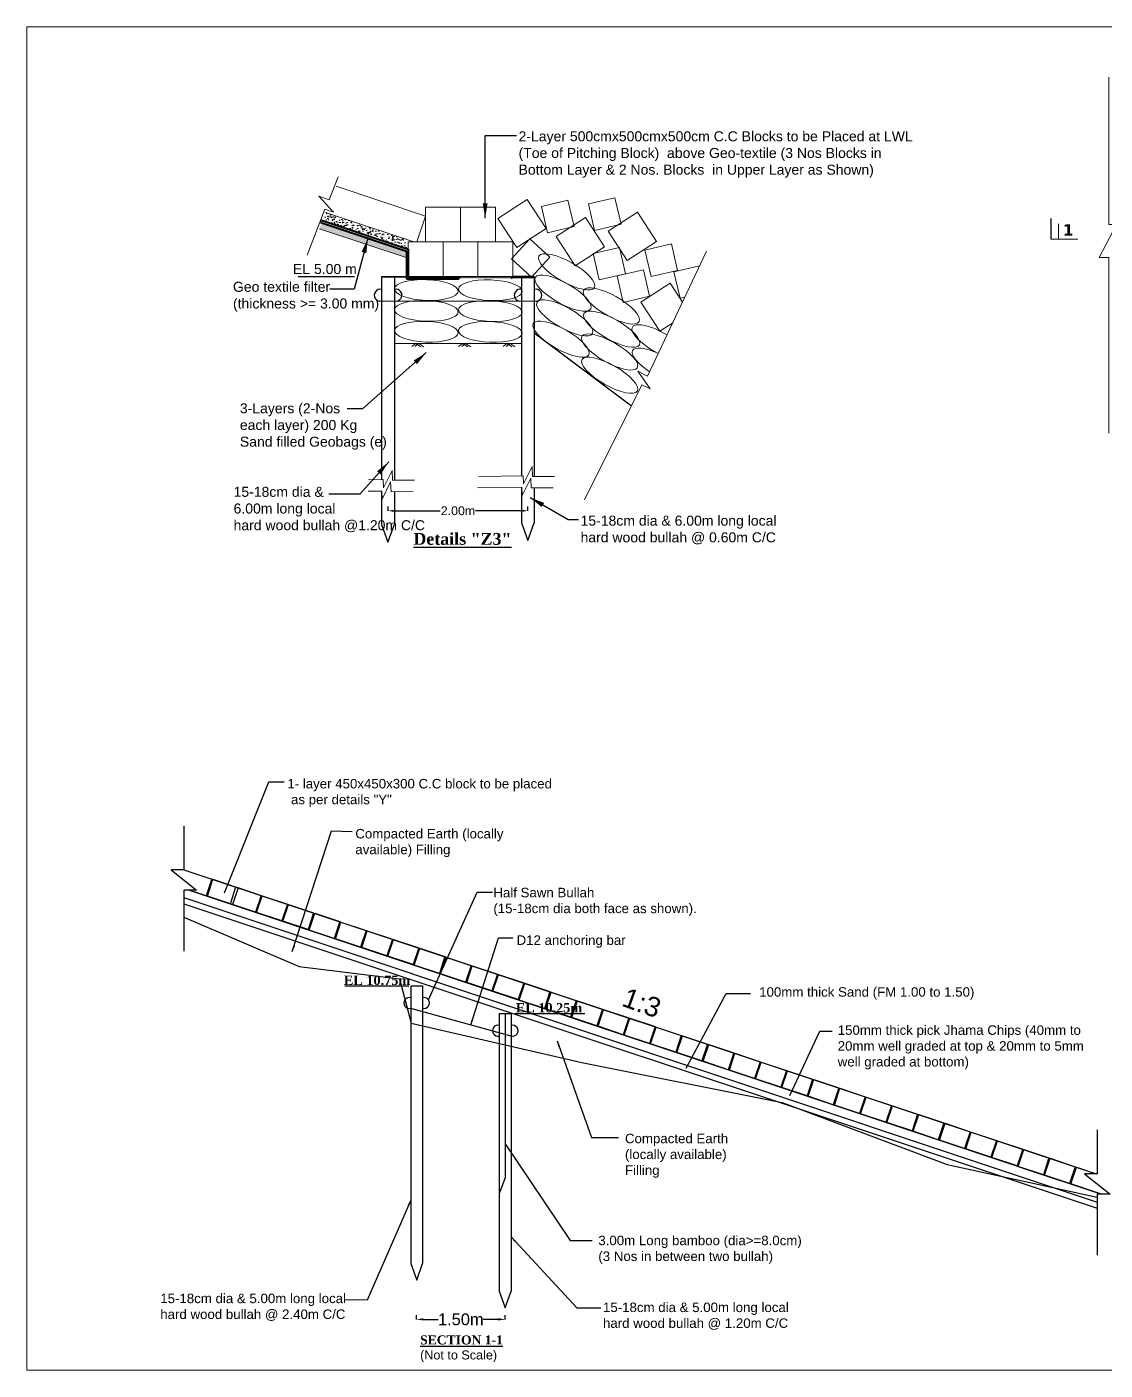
# Model space of a CAD drawing. Header units: inches. Extents: x -885 to 26362, y -28010 to 990.
# Drawn here: x 4402 to 4493.5, y -15670.3 to -15556.3 of the extents above; entities that cross this region are included whole.
import ezdxf

# ---------------------------------------------------------------- set-up
doc = ezdxf.new("R2010")
doc.units = ezdxf.units.IN
doc.header["$MEASUREMENT"] = 0
doc.header["$PDMODE"] = 3
doc.linetypes.add('HIDDEN', pattern=[9.525, 6.35, -3.175])
doc.layers.add('GL', color=3, linetype='HIDDEN')
doc.layers.add('LINE', color=7, linetype='Continuous')
doc.layers.add('Long Section Labels', color=7, linetype='Continuous', lineweight=9)
doc.styles.add('Arial-200', font='arial.ttf')
doc.styles.add('dim', font='isocp.shx')
doc.styles.get("Standard").update_dxf_attribs({"font": 'arial.ttf'})
doc.styles.add('TIMES', font='ARIALN.TTF')
doc.dimstyles.new('Arial-200', dxfattribs={"dimscale": 4, "dimtxt": 4, "dimasz": 0.125, "dimexe": 0.07, "dimexo": 0, "dimgap": 0.05, "dimtad": 1, "dimzin": 0, "dimdsep": 46, "dimtxsty": 'Arial-200', "dimcen": 0.09, "dimclrt": 256, "dimadec": 0, "dimazin": 0, "dimtfac": 1, "dimtofl": 0, "dimtmove": 1, "dimatfit": 3, "dimfxl": 0.15, "dimtolj": 1, "dimtzin": 0, "dimarcsym": 0})
doc.dimstyles.new("Arshi's Style", dxfattribs={"dimtxt": 1.25, "dimasz": 1.25, "dimexe": 0.18, "dimexo": 2, "dimgap": 0.09, "dimtad": 0, "dimzin": 0, "dimdsep": 46, "dimtxsty": 'TIMES', "dimcen": 0.09, "dimadec": 4, "dimazin": 0, "dimtfac": 1, "dimtofl": 0, "dimtmove": 0, "dimatfit": 3, "dimfxl": 1, "dimtolj": 1, "dimtzin": 0, "dimarcsym": 0})
doc.dimstyles.get("Standard").update_dxf_attribs({"dimtxt": 0.18, "dimasz": 0.18, "dimexe": 0.18, "dimexo": 0.0625, "dimgap": 0.09, "dimtad": 0, "dimtih": 1, "dimtoh": 1, "dimdec": 4, "dimzin": 0, "dimdsep": 46, "dimtxsty": 'Standard', "dimcen": 0.09, "dimadec": 0, "dimazin": 0, "dimtfac": 1, "dimtdec": 4, "dimtofl": 0, "dimtmove": 0, "dimatfit": 3, "dimfxl": 1, "dimtolj": 1, "dimtzin": 0, "dimarcsym": 0})
doc.dimstyles.new('STANDARD$0', dxfattribs={"dimscale": 0, "dimtxt": 8, "dimasz": 8, "dimexe": 4, "dimexo": 0, "dimgap": 2, "dimtad": 1, "dimdec": 0, "dimzin": 0, "dimdsep": 46, "dimtxsty": 'dim', "dimblk": 'DOTSMALL', "dimcen": 1, "dimclrd": 6, "dimclre": 6, "dimclrt": 256, "dimadec": 0, "dimazin": 0, "dimtfac": 1, "dimtdec": 0, "dimtix": 1, "dimtofl": 0, "dimtmove": 1, "dimatfit": 3, "dimldrblk": 'DOTSMALL', "dimfxl": 6, "dimtolj": 1, "dimtzin": 0, "dimarcsym": 0})

# ---------------------------------------------------------------- blocks, each defined once
blk = doc.blocks.new('*D28')
at = {"color": 0, "lineweight": -2, "ltscale": 0.5, "transparency": 16777216}
for p, q in [((4432.61, -15597.37), (4432.61, -15597)), ((4444.49, -15597.37), (4444.49, -15597)), ((4433.02, -15597.37), (4437.05, -15597.37)), ((4444.08, -15597.37), (4440.05, -15597.37))]:
    blk.add_line(p, q, dxfattribs=at)
at = {"color": 0, "linetype": 'Continuous', "ltscale": 0.5, "transparency": 16777216}
for points in [[(4433.02, -15597.3), (4433.02, -15597.44), (4432.61, -15597.37)], [(4444.08, -15597.3), (4444.08, -15597.44), (4444.49, -15597.37)]]:
    blk.add_solid(points, dxfattribs=at)
at = {"layer": 'Defpoints', "color": 0, "linetype": 'Continuous', "ltscale": 0.5, "transparency": 16777216}
for p in [(4432.61, -15597.37), (4432.61, -15597.37), (4444.49, -15597.37)]:
    blk.add_point(p, dxfattribs=at)
at = {"color": 0, "linetype": 'Continuous', "lineweight": -3, "ltscale": 0.5, "transparency": 16777216, "insert": (4438.55, -15597.37), "char_height": 0.75, "attachment_point": 5}
blk.add_mtext('\\A1;2.00m', dxfattribs=at)
blk = doc.blocks.new('*D26')
at = {"color": 0, "lineweight": -2, "ltscale": 0.5, "transparency": 16777216}
for p, q in [((4435.02, -15666.02), (4435.02, -15665.66)), ((4442.55, -15666.02), (4442.55, -15665.66)), ((4435.62, -15666.02), (4436.88, -15666.02)), ((4441.95, -15666.02), (4440.7, -15666.02))]:
    blk.add_line(p, q, dxfattribs=at)
at = {"color": 0, "linetype": 'Continuous', "ltscale": 0.5, "transparency": 16777216}
for points in [[(4435.62, -15665.92), (4435.62, -15666.12), (4435.02, -15666.02)], [(4441.95, -15665.92), (4441.95, -15666.12), (4442.55, -15666.02)]]:
    blk.add_solid(points, dxfattribs=at)
at = {"layer": 'Defpoints', "color": 0, "linetype": 'Continuous', "ltscale": 0.5, "transparency": 16777216}
for p in [(4435.02, -15666.02), (4435.02, -15666.02), (4442.55, -15666.02)]:
    blk.add_point(p, dxfattribs=at)
at = {"color": 0, "linetype": 'Continuous', "lineweight": -3, "ltscale": 0.5, "transparency": 16777216, "insert": (4438.79, -15666.02), "char_height": 0.75, "attachment_point": 5}
blk.add_mtext('\\A1;{\\H1.333x;1.50m}', dxfattribs=at)

msp = doc.modelspace()

# ---------------------------------------------------------------- hatches: boundary and pattern name
at = {"linetype": 'Continuous', "lineweight": 20, "ltscale": 0.5}
h = msp.add_hatch(dxfattribs=at)
h.set_pattern_fill('AR-CONC', scale=0.099, angle=143.13003592, style=0)
h.set_pattern_definition([(193.130036, (23313.2401, -14828.72474), (-0.530794745, 0.475752855), [0.07425, -0.81675]), (138.130036, (23313.2401, -14828.72474), (-0.336911858, -0.67815407), [0.0594, -0.6534]), (243.5814804, (23313.1959, -14828.6851), (-0.867706596, -0.202401212), [0.06310279, -0.69413069]), (189.314236, (23313.1213, -14828.8831), (-0.746935794, 0.765033487), [0.111375, -1.225125]), (239.7656714, (23313.0591, -14828.8194), (-1.31887896, -0.216311207), [0.09465424, -1.04119662]), (134.3142, (23313.1213, -14828.8831), (-1.31887896, -0.216311207), [0.0891, -0.9801]), (164.130036, (23313.0718, -14828.78414), (-0.233593983, 0.673437221), [0.07425, -0.81675]), (109.130036, (23313.0718, -14828.78414), (-0.623445368, -0.429788806), [0.0594, -0.6534]), (214.5814807, (23313.05236, -14828.728), (-0.857039345, 0.243648413), [0.063102788, -0.69413069]), (180.6300359, (23313.24012, -14828.72474), (-0.207369852, -0.2564287377), [0, -0.64548, 0, -0.6633, 0, -0.655875]), (150.630036, (23313.24012, -14828.72474), (-0.4426318115, -0.156110257), [0, -0.37818, 0, -0.63063, 0, -0.249975]), (110.6300359, (23313.41674, -14828.8572), (-0.4093893873, 0.3349544602), [0, -0.2475, 0, -0.7722, 0, -1.02465]), (100.630036, (23313.49594, -14828.9166), (-0.521345496, 0.267130043), [0, -0.32175, 0, -0.51282, 0, -0.72765])])
h.paths.add_polyline_path([(4427.279536, -15572.070562), (4427.06, -15572.695084), (4434.258441, -15575.094574), (4434.222831, -15574.845302), (4434.169016, -15574.468596), (4434.38206, -15574.438162)])
at = {"linetype": 'Continuous', "lineweight": 9, "ltscale": 0.5}
h = msp.add_hatch(dxfattribs=at)
h.set_pattern_fill('AR-SAND', scale=0.003677, angle=143.13003592, style=0)
h.set_pattern_definition([(180.63004, (4395.37443, -15541.73498), (-0.1032614, -0.14748646), [0, -0.14195275, 0, -0.15876294, 0, -0.1517587]), (150.63004, (4395.37443, -15541.73498), (-0.2903597, -0.1116801), [0, -0.07657977, 0, -0.12794425, 0, -0.04902973]), (110.63004, (4395.46632, -15541.8039), (-0.23298063, 0.17407537), [0, -0.046695, 0, -0.16810194, 0, -0.21946642]), (100.63004, (4395.46632, -15541.8039), (-0.2737732, 0.1028728), [0, -0.0233475, 0, -0.11020016, 0, -0.12607646])])
h.paths.add_polyline_path([(4427.023871, -15572.79321), (4426.80436, -15573.417658), (4434.321369, -15575.923337), (4434.216727, -15575.190838)])
h = msp.add_hatch(color=256)
h.dxf.hatch_style = 1
h.paths.add_polyline_path([(4427.048275, -15572.723786), (4426.921375, -15572.679177), (4426.902104, -15572.896423), (4434.17252, -15575.319895), (4434.171945, -15575.873529), (4434.317886, -15575.922176), (4434.318691, -15575.147258)])
edge = h.paths.add_edge_path()
edge.add_ellipse((4436.922702, -15578.28201), major_axis=(-2.386221, 0.090798), ratio=0.3250536672, start_angle=238.57783583, end_angle=314.77557449, ccw=False)
edge.add_line((4438.19192, -15577.667446), (4443.140191, -15577.681927))
edge.add_line((4443.140191, -15577.681927), (4443.198629, -15577.482267))
edge.add_line((4443.198629, -15577.482267), (4434.31625, -15577.494809))
edge.add_line((4434.31625, -15577.494809), (4434.317885, -15575.922559))
edge.add_line((4434.317885, -15575.922559), (4434.171945, -15575.873912))
edge.add_line((4434.171945, -15575.873912), (4434.170081, -15577.667446))
edge.add_line((4434.170081, -15577.667446), (4435.262962, -15577.667446))
edge = h.paths.add_edge_path(flags=17)
edge.add_ellipse((4436.922702, -15578.28201), major_axis=(-2.386221, 0.090798), ratio=0.3250536672, start_angle=238.57783583, end_angle=314.77557449)
edge.add_line((4435.262962, -15577.667446), (4438.19192, -15577.667446))

# ---------------------------------------------------------------- linework, layer by layer
at = {"color": 0, "linetype": 'Continuous', "lineweight": 20, "ltscale": 0.5}
for p, q in [((4435.799205, -15572.343013), (4428.2118, -15569.813878)), ((4434.800092, -15574.532155), (4427.292314, -15572.029562)), ((4434.318691, -15575.147258), (4427.048275, -15572.723786)), ((4435.069491, -15574.532155), (4435.799205, -15572.343013)), ((4434.318691, -15575.922828), (4426.804236, -15573.41801)), ((4434.318691, -15575.147258), (4434.316252, -15577.493182))]:
    msp.add_line(p, q, dxfattribs=at)
at = {"color": 0, "linetype": 'Continuous', "lineweight": 40, "ltscale": 0.5}
for p, q in [((4426.902104, -15572.896423), (4434.17252, -15575.319895)), ((4427.048275, -15572.723786), (4434.318691, -15575.147258)), ((4434.17252, -15575.319895), (4434.170081, -15577.667446)), ((4434.318691, -15575.147258), (4434.316252, -15577.494809)), ((4434.170081, -15577.667446), (4438.613029, -15577.667446)), ((4434.316252, -15577.494809), (4438.7592, -15577.494809))]:
    msp.add_line(p, q, dxfattribs=at)
at = {"color": 0, "linetype": 'Continuous', "lineweight": -3, "ltscale": 0.5}
for p, q in [((4488.908595, -15574.320588), (4488.908595, -15572.53881)), ((4429.756376, -15577.498961), (4424.983685, -15577.498961)), ((4432.068185, -15577.498961), (4433.148185, -15577.498961)), ((4432.068185, -15577.498961), (4432.068185, -15594.719575)), ((4443.211552, -15577.498961), (4432.068185, -15577.498961)), ((4432.068185, -15577.498961), (4445.028185, -15577.498961)), ((4433.148185, -15577.498961), (4433.148185, -15594.771669)), ((4443.948185, -15577.498961), (4445.028185, -15577.498961)), ((4443.948185, -15577.498961), (4443.948185, -15594.401721)), ((4445.028185, -15577.498961), (4445.028185, -15594.453763)), ((4431.949475, -15579.565218), (4445.028185, -15579.544814)), ((4445.028185, -15582.263527), (4453.280757, -15588.448178)), ((4432.068185, -15595.694791), (4432.068185, -15598.574389)), ((4433.148185, -15595.747946), (4433.148185, -15598.574389)), ((4443.948185, -15595.376937), (4443.948185, -15598.430892)), ((4445.028185, -15595.43004), (4445.028185, -15598.430892)), ((4443.948185, -15598.384013), (4444.488185, -15599.903083)), ((4444.488185, -15599.903083), (4445.028185, -15598.384013)), ((4432.068185, -15598.52751), (4432.608185, -15600.04658)), ((4432.608185, -15600.04658), (4433.148185, -15598.52751)), ((4428.957221, -15637.708343), (4434.367591, -15637.708343)), ((4429.463553, -15637.708003), (4434.0439, -15637.708343)), ((4434.544027, -15637.708343), (4435.544027, -15637.708343)), ((4434.544027, -15637.708343), (4435.544027, -15637.708343)), ((4434.544027, -15637.708343), (4434.544027, -15661.28581)), ((4435.544027, -15637.708343), (4435.544027, -15661.28581)), ((4434.520785, -15639.605143), (4443.041961, -15641.952094)), ((4442.053582, -15640.060986), (4443.053582, -15640.060986)), ((4442.053582, -15640.060986), (4442.053582, -15663.638452)), ((4442.55836, -15640.060986), (4442.55836, -15654.005593)), ((4443.053582, -15640.060986), (4443.053582, -15663.638452)), ((4443.383783, -15640.060986), (4449.322699, -15640.060986)), ((4443.525263, -15640.060645), (4448.105611, -15640.060986)), ((4442.55836, -15654.005593), (4442.053582, -15655.326486)), ((4434.544027, -15661.28581), (4435.044027, -15662.692356)), ((4435.044027, -15662.692356), (4435.544027, -15661.28581)), ((4442.053582, -15663.638452), (4442.553582, -15665.044999)), ((4442.553582, -15665.044999), (4443.053582, -15663.638452))]:
    msp.add_line(p, q, dxfattribs=at)
at = {"color": 0, "lineweight": 18, "ltscale": 0.18}
for p, q in [((4489.521355, -15574.320588), (4489.521355, -15573.011735)), ((4491.171075, -15574.320588), (4488.908595, -15574.320588))]:
    msp.add_line(p, q, dxfattribs=at)
for p, q in [((4434.318691, -15577.493178), (4443.178875, -15577.478536)), ((4438.613029, -15577.667446), (4438.760765, -15577.493182)), ((4443.082706, -15577.677826), (4443.211552, -15577.498961)), ((4415.276274, -15627.845635), (4492.718027, -15653.659553)), ((4415.276274, -15630.206305), (4492.823938, -15656.055526)), ((4415.739674, -15629.570202), (4493.181426, -15655.38412)), ((4415.276274, -15630.733352), (4492.823938, -15656.582573)), ((4486.109735, -15653.02689), (4493.181426, -15655.38412))]:
    msp.add_line(p, q)
at = {"color": 0, "linetype": 'Continuous', "lineweight": 60, "ltscale": 0.5}
msp.add_line((4443.211552, -15577.498961), (4445.028185, -15577.498961), dxfattribs=at)
at = {"linetype": 'ByBlock', "lineweight": 20, "ltscale": 0.5}
msp.add_line((4433.148185, -15583.164004), (4443.948185, -15583.164004), dxfattribs=at)
at = {"color": 0, "linetype": 'Continuous', "lineweight": 20, "ltscale": 0.5}
msp.add_lwpolyline([(4493.790568, -15560.54978), (4493.790568, -15573.056596), (4494.448768, -15573.056596), (4492.977747, -15575.859573), (4493.790568, -15575.859573), (4493.790568, -15590.764598)], dxfattribs=at)
msp.add_lwpolyline([(4427.048275, -15572.723786), (4426.921375, -15572.679177), (4426.902104, -15572.896423), (4434.17252, -15575.319895), (4434.171945, -15575.873529), (4434.317886, -15575.922176), (4434.318691, -15575.147258)], close=True)
at = {"linetype": 'ByBlock', "lineweight": 20, "ltscale": 0.5}
for points in [[(4434.630549, -15583.407618), (4434.963852, -15583.164004), (4435.395917, -15583.456967)], [(4434.88712, -15583.407618), (4435.220423, -15583.164004), (4435.652488, -15583.456967)], [(4438.60729, -15583.407618), (4438.940593, -15583.164004), (4439.372658, -15583.456967)], [(4438.863862, -15583.407618), (4439.197165, -15583.164004), (4439.62923, -15583.456967)], [(4442.377145, -15583.407618), (4442.710448, -15583.164004), (4443.142513, -15583.456967)], [(4442.633717, -15583.407618), (4442.96702, -15583.164004), (4443.399085, -15583.456967)]]:
    msp.add_lwpolyline(points, dxfattribs=at)
at = {"color": 7, "linetype": 'Continuous', "lineweight": -3, "ltscale": 0.5}
for points in [[(4415.276274, -15624.115716), (4415.276274, -15627.845635), (4414.190705, -15627.845635), (4416.361843, -15629.570202), (4415.276274, -15629.570202), (4415.276274, -15634.754627)], [(4492.823938, -15649.929633), (4492.823938, -15653.659553), (4491.738369, -15653.659553), (4493.909506, -15655.38412), (4492.823938, -15655.38412), (4492.823938, -15660.568545)]]:
    msp.add_lwpolyline(points, dxfattribs=at)
for points in [[(4417.65563, -15628.627716), (4417.181289, -15630.050741), (4415.739674, -15629.570202)], [(4419.885036, -15629.370851), (4419.410694, -15630.793876), (4417.276157, -15630.082364), (4417.750499, -15628.659339), (4419.885036, -15629.370851)], [(4421.836442, -15630.02132), (4421.3621, -15631.444345), (4419.227563, -15630.732832), (4419.701904, -15629.309807), (4421.836442, -15630.02132)], [(4424.065847, -15630.764455), (4423.591506, -15632.18748), (4421.456968, -15631.475967), (4421.93131, -15630.052942), (4424.065847, -15630.764455)], [(4426.295253, -15631.50759), (4425.820912, -15632.930615), (4423.686374, -15632.219103), (4424.160716, -15630.796078), (4426.295253, -15631.50759)], [(4428.524659, -15632.250725), (4428.050317, -15633.67375), (4425.91578, -15632.962238), (4426.390122, -15631.539213), (4428.524659, -15632.250725)], [(4430.754065, -15632.993861), (4430.279723, -15634.416886), (4428.145186, -15633.705373), (4428.619527, -15632.282348), (4430.754065, -15632.993861)], [(4432.98347, -15633.736996), (4432.509129, -15635.160021), (4430.374591, -15634.448508), (4430.848933, -15633.025483), (4432.98347, -15633.736996)], [(4435.212876, -15634.480131), (4434.738535, -15635.903156), (4432.603997, -15635.191644), (4433.078339, -15633.768619), (4435.212876, -15634.480131)], [(4437.442282, -15635.223266), (4436.96794, -15636.646291), (4434.833403, -15635.934779), (4435.307745, -15634.511754), (4437.442282, -15635.223266)], [(4439.671688, -15635.966402), (4439.197346, -15637.389427), (4437.062809, -15636.677914), (4437.53715, -15635.254889), (4439.671688, -15635.966402)], [(4441.901093, -15636.709537), (4441.426752, -15638.132562), (4439.292214, -15637.421049), (4439.766556, -15635.998024), (4441.901093, -15636.709537)], [(4444.130499, -15637.452672), (4443.656158, -15638.875697), (4441.52162, -15638.164185), (4441.995962, -15636.74116), (4444.130499, -15637.452672)], [(4446.359905, -15638.195807), (4445.885563, -15639.618832), (4443.751026, -15638.90732), (4444.225368, -15637.484295), (4446.359905, -15638.195807)], [(4448.589311, -15638.938943), (4448.114969, -15640.361968), (4445.980432, -15639.650455), (4446.454773, -15638.22743), (4448.589311, -15638.938943)], [(4450.818716, -15639.682078), (4450.344375, -15641.105103), (4448.209837, -15640.39359), (4448.684179, -15638.970565), (4450.818716, -15639.682078)], [(4453.048122, -15640.425213), (4452.573781, -15641.848238), (4450.439243, -15641.136726), (4450.913585, -15639.713701), (4453.048122, -15640.425213)], [(4455.277528, -15641.168348), (4454.803186, -15642.591373), (4452.668649, -15641.879861), (4453.142991, -15640.456836), (4455.277528, -15641.168348)], [(4457.506934, -15641.911484), (4457.032592, -15643.334509), (4454.898055, -15642.622996), (4455.372396, -15641.199971), (4457.506934, -15641.911484)], [(4459.736339, -15642.654619), (4459.261998, -15644.077644), (4457.12746, -15643.366131), (4457.601802, -15641.943106), (4459.736339, -15642.654619)], [(4461.965745, -15643.397754), (4461.491404, -15644.820779), (4459.356866, -15644.109267), (4459.831208, -15642.686242), (4461.965745, -15643.397754)], [(4464.195151, -15644.140889), (4463.720809, -15645.563914), (4461.586272, -15644.852402), (4462.060614, -15643.429377), (4464.195151, -15644.140889)], [(4466.424557, -15644.884025), (4465.950215, -15646.30705), (4463.815678, -15645.595537), (4464.290019, -15644.172512), (4466.424557, -15644.884025)], [(4468.653962, -15645.62716), (4468.179621, -15647.050185), (4466.045083, -15646.338672), (4466.519425, -15644.915647), (4468.653962, -15645.62716)], [(4470.883368, -15646.370295), (4470.409027, -15647.79332), (4468.274489, -15647.081808), (4468.748831, -15645.658783), (4470.883368, -15646.370295)], [(4473.112774, -15647.11343), (4472.638432, -15648.536455), (4470.503895, -15647.824943), (4470.978237, -15646.401918), (4473.112774, -15647.11343)], [(4475.34218, -15647.856566), (4474.867838, -15649.279591), (4472.733301, -15648.568078), (4473.207642, -15647.145053), (4475.34218, -15647.856566)], [(4477.571585, -15648.599701), (4477.097244, -15650.022726), (4474.962706, -15649.311213), (4475.437048, -15647.888188), (4477.571585, -15648.599701)], [(4479.800991, -15649.342836), (4479.32665, -15650.765861), (4477.192112, -15650.054349), (4477.666454, -15648.631324), (4479.800991, -15649.342836)], [(4482.030397, -15650.085971), (4481.556055, -15651.508996), (4479.421518, -15650.797484), (4479.89586, -15649.374459), (4482.030397, -15650.085971)], [(4484.259803, -15650.829107), (4483.785461, -15652.252132), (4481.650924, -15651.540619), (4482.125265, -15650.117594), (4484.259803, -15650.829107)], [(4486.489208, -15651.572242), (4486.014867, -15652.995267), (4483.880329, -15652.283754), (4484.354671, -15650.860729), (4486.489208, -15651.572242)], [(4488.718614, -15652.315377), (4488.244273, -15653.738402), (4486.109735, -15653.02689), (4486.584077, -15651.603865), (4488.718614, -15652.315377)], [(4490.94802, -15653.058512), (4490.473678, -15654.481537), (4488.339141, -15653.770025), (4488.813483, -15652.347), (4490.94802, -15653.058512)], [(4493.181426, -15655.38412), (4490.568547, -15654.51316), (4491.042888, -15653.090135), (4492.636668, -15653.621395)]]:
    msp.add_lwpolyline(points)
at = {"color": 0, "linetype": 'Continuous', "lineweight": -3, "ltscale": 0.5}
for centre, radius, start, end in [((4431.947158, -15579.063346), 0.501877, 74.82841692, 283.69207692), ((4433.289851, -15579.063346), 0.501877, 253.60409939, 105.17158308), ((4443.827158, -15579.063346), 0.501877, 74.82841692, 283.69207692), ((4445.169851, -15579.063346), 0.501877, 253.60409939, 105.17158308), ((4434.42241, -15639.156848), 0.464701, 74.82841692, 283.69207692), ((4435.665644, -15639.156848), 0.464701, 256.30792308, 105.17158308), ((4441.94152, -15641.50949), 0.464701, 74.82841692, 283.69207692), ((4443.184755, -15641.50949), 0.464701, 253.60409939, 105.17158308)]:
    msp.add_arc(centre, radius, start, end, dxfattribs=at)
at = {"layer": 'GL', "linetype": 'ByBlock'}
msp.add_lwpolyline([(4415.276274, -15631.872129), (4425.074003, -15636.061503), (4433.574003, -15637.111503), (4434.574003, -15640.861503), (4449.074003, -15644.211503), (4466.074003, -15647.611503), (4480.074003, -15652.861503), (4492.823938, -15655.658263)], dxfattribs=at)
at = {"layer": 'LINE', "color": 7, "lineweight": 20, "ltscale": 0.5}
for p, q in [((4434.318691, -15575.922445), (4426.80436, -15573.417658)), ((4434.318691, -15575.272093), (4434.318691, -15577.304314)), ((4434.318691, -15577.493182), (4442.289146, -15577.49314))]:
    msp.add_line(p, q, dxfattribs=at)
for points in [[(4428.385136, -15569.019776), (4427.62104, -15570.974002), (4426.747276, -15570.66344), (4427.970678, -15572.00723), (4427.244296, -15571.760555), (4425.755994, -15575.673166)], [(4459.644558, -15575.32957), (4454.651714, -15585.944666), (4453.830651, -15585.513657), (4454.851718, -15587.016955), (4454.167521, -15586.670034), (4449.293285, -15596.443879)], [(4446.754128, -15594.446213), (4444.865681, -15594.454474), (4444.835984, -15593.620419), (4444.116982, -15595.089449), (4444.082669, -15594.39989), (4440.315513, -15594.451168)], [(4434.753688, -15595.740923), (4432.865241, -15595.749183), (4432.835544, -15594.915128), (4432.116542, -15596.384158), (4432.082229, -15595.6946), (4430.923439, -15595.710373)], [(4434.868566, -15594.764143), (4432.980119, -15594.772404), (4432.950421, -15593.938349), (4432.23142, -15595.407379), (4432.197106, -15594.71782), (4430.946822, -15594.734839)], [(4446.63925, -15595.422993), (4444.750804, -15595.431253), (4444.721106, -15594.597198), (4444.002105, -15596.066228), (4443.967791, -15595.37667), (4440.200636, -15595.427948)]]:
    msp.add_lwpolyline(points, dxfattribs=at)
at = {"layer": 'LINE', "color": 0, "linetype": 'ByBlock', "lineweight": 20, "ltscale": 0.5}
for points in [[(4443.555808, -15575.025015), (4446.040593, -15573.414571), (4444.430148, -15570.929787), (4441.945364, -15572.540231), (4443.555808, -15575.025015)], [(4446.160074, -15573.764173), (4448.403608, -15573.244114), (4447.88355, -15571.00058), (4445.640015, -15571.520639), (4446.160074, -15573.764173)], [(4450.146822, -15573.557397), (4452.390357, -15573.037339), (4451.870298, -15570.793805), (4449.626764, -15571.313863), (4450.146822, -15573.557397)], [(4435.799205, -15574.537053), (4438.760232, -15574.537053), (4438.760232, -15571.576026), (4435.799205, -15571.576026), (4435.799205, -15574.537053)], [(4438.760232, -15574.537053), (4441.721259, -15574.537053), (4441.721259, -15571.576026), (4438.760232, -15571.576026), (4438.760232, -15574.537053)], [(4452.915175, -15576.109357), (4455.399959, -15574.498913), (4453.789514, -15572.014129), (4451.30473, -15573.624573), (4452.915175, -15576.109357)], [(4448.503692, -15576.57327), (4450.988476, -15574.962826), (4449.378032, -15572.478042), (4446.893248, -15574.088486), (4448.503692, -15576.57327)], [(4444.790226, -15577.53918), (4446.350519, -15575.845252), (4444.656591, -15574.284959), (4443.096298, -15575.978887), (4444.790226, -15577.53918)], [(4434.318691, -15577.493182), (4437.279719, -15577.493182), (4437.279719, -15574.532155), (4434.318691, -15574.532155), (4434.318691, -15577.493182)], [(4437.280252, -15577.493182), (4440.241279, -15577.493182), (4440.241279, -15574.532155), (4437.280252, -15574.532155), (4437.280252, -15577.493182)], [(4440.241279, -15577.493182), (4443.202306, -15577.493182), (4443.202306, -15574.532155), (4440.241279, -15574.532155), (4440.241279, -15577.493182)], [(4450.538414, -15577.769905), (4452.781948, -15577.249846), (4452.26189, -15575.006312), (4450.018355, -15575.526371), (4450.538414, -15577.769905)], [(4454.945887, -15577.473284), (4457.189421, -15576.953225), (4456.669363, -15574.709691), (4454.425828, -15575.229749), (4454.945887, -15577.473284)], [(4459.055655, -15576.581614), (4456.887502, -15577.084199), (4457.40756, -15579.327733)], [(4452.576466, -15579.671867), (4454.82, -15579.151809), (4454.299942, -15576.908274), (4452.056408, -15577.428333), (4452.576466, -15579.671867)], [(4457.610713, -15579.65365), (4456.560586, -15578.033389), (4454.075801, -15579.643833), (4455.686246, -15582.128617)], [(4457.40756, -15579.327733), (4457.807628, -15579.234996)], [(4455.686246, -15582.128617), (4456.780045, -15581.419701)]]:
    msp.add_lwpolyline(points, dxfattribs=at)
at = {"layer": 'LINE', "color": 7, "lineweight": 20, "ltscale": 0.5}
for centre, major_axis in [((4447.778104, -15577.081703), (-2.354341, 1.333061)), ((4435.862129, -15578.625035), (-2.703589, 0.102874)), ((4441.297946, -15578.642491), (-2.703589, 0.102874)), ((4447.463044, -15578.888608), (-2.354341, 1.333061)), ((4451.578503, -15579.976978), (-2.354341, 1.333061)), ((4435.862129, -15580.395229), (-2.703589, 0.102874)), ((4441.297946, -15580.412686), (-2.703589, 0.102874)), ((4447.615913, -15580.992234), (-2.354341, 1.333061)), ((4435.862129, -15582.165424), (-2.703589, 0.102874)), ((4441.297946, -15582.182881), (-2.703589, 0.102874)), ((4447.300853, -15582.799139), (-2.354341, 1.333061)), ((4451.596473, -15581.952286), (-2.354341, 1.333061)), ((4451.416312, -15583.88751), (-2.354341, 1.333061)), ((4451.434282, -15585.862818), (-2.354341, 1.333061))]:
    msp.add_ellipse(centre, major_axis=major_axis, ratio=0.3250536672, dxfattribs=at)
for centre, start_param, end_param in [((4455.715151, -15583.108303), 4.646110536, 7.9694635384), ((4455.733122, -15585.083611), 4.9657928843, 7.6497811901)]:
    msp.add_ellipse(centre, major_axis=(-2.354341, 1.333061), ratio=0.3250536672, start_param=start_param, end_param=end_param, dxfattribs=at)
at = {"layer": 'Long Section Labels'}
msp.add_lwpolyline([(4401.953663, -15556.28182), (4563.243985, -15556.28182), (4563.243985, -15670.330207), (4401.953663, -15670.330207)], close=True, dxfattribs=at)

# ---------------------------------------------------------------- texts
at = {"color": 7, "linetype": 'Continuous', "lineweight": -3, "ltscale": 0.5}
msp.add_text('1:3', height=1.6615317, rotation=340.21055439, dxfattribs=at).set_placement((4452.364176, -15639.371911))
at = {"color": 0, "linetype": 'Continuous', "lineweight": -3, "ltscale": 0.5, "attachment_point": 1}
for s, insert, char_height, width in [('2-Layer 500cmx500cmx500cm C.C Blocks to be Placed at LWL (Toe of Pitching Block)  above Geo-textile (3 Nos Blocks in Bottom Layer & 2 Nos. Blocks  in Upper Layer as Shown)', (4443.694107, -15565.147288), 0.85, 34.33077584), ('EL 5.00 m ', (4424.544242, -15576.414892), 0.85, 26.32773935), ('Geo textile filter \\P(thickness >= 3.00 mm) ', (4419.450276, -15577.926096), 0.85, 26.32773935), ('3-Layers (2-Nos\\Peach layer) 200 Kg \\PSand filled Geobags (e) ', (4420.036304, -15588.242618), 0.85, 26.32773935), ('15-18cm dia & \\P6.00m long local\\Phard wood bullah @1.20m C/C', (4419.501223, -15595.333285), 0.85, 26.32773935), ('15-18cm dia & 6.00m long local\\Phard wood bullah @ 0.60m C/C ', (4448.955634, -15597.780577), 0.85, 26.32773935), ('1- layer 450x450x300 C.C block to be placed\\P as per details "Y"', (4424.063773, -15620.135494), 0.80583202, 35.24865895), ('Half Sawn Bullah \\P(15-18cm dia both face as shown).', (4441.55267, -15629.380513), 0.80583202, 35.24865895), ('100mm thick Sand (FM 1.00 to 1.50)', (4464.119423, -15637.818996), 0.80583202, 35.24865895), ('150mm thick pick Jhama Chips (40mm to \\P20mm well graded at top & 20mm to 5mm \\Pwell graded at bottom)', (4470.785509, -15641.057211), 0.80583202, 35.24865895), ('{\\fTimes New Roman|b1|i0|c0|p18;\\LSECTION 1-1\\fTimes New Roman|b0|i0|c0|p18;\\P}(Not to Scale)', (4435.33537, -15667.382793), 0.76511835, 40.90634281)]:
    msp.add_mtext(s, dxfattribs=dict(at, insert=insert, char_height=char_height, width=width))
at = {"color": 7, "lineweight": 30, "ltscale": 0.18, "char_height": 0.80583202, "attachment_point": 1}
for s, insert, width in [('Compacted Earth (locally \\Pavailable) Filling', (4429.837748, -15624.38079), 35.24865895), ('D12 anchoring bar', (4443.524279, -15633.418174), 35.24865895), ('Compacted Earth \\P(locally available) \\PFilling', (4452.725075, -15650.259748), 35.24865895), ('3.00m Long bamboo (dia>=8.0cm) \\P(3 Nos in between two bullah)', (4450.46375, -15658.915097), 2.131628207280301e-14), ('15-18cm dia & 5.00m long local \\Phard wood bullah @ 2.40m C/C ', (4413.277732, -15663.838041), 35.24865895), ('15-18cm dia & 5.00m long local \\Phard wood bullah @ 1.20m C/C ', (4450.860132, -15664.594087), 35.24865895)]:
    msp.add_mtext(s, dxfattribs=dict(at, insert=insert, width=width))
at = {"layer": 'LINE', "color": 0, "linetype": 'ByBlock', "lineweight": -3, "ltscale": 0.5, "insert": (4489.896191, -15573.049657), "char_height": 0.94793506, "width": 29.1361184, "attachment_point": 1}
msp.add_mtext('{\\fVerdana|b1|i0|c0|p34;\\C7;1}', dxfattribs=at)
at = {"layer": 'LINE', "color": 7, "insert": (4438.926477, -15599.248372), "char_height": 1.00718607, "width": 80.3798772, "attachment_point": 2, "style": 'TIMES'}
msp.add_mtext('{\\fTimes New Roman|b1|i0|c0|p18;\\LDetails "Z3"}', dxfattribs=at)
at = {"layer": 'LINE', "color": 0, "linetype": 'ByBlock', "lineweight": 30, "ltscale": 0.5, "char_height": 0.8, "attachment_point": 1}
for s, insert in [('{\\fTimes New Roman|b1|i0|c0|p18;EL 10.75m}', (4428.860901, -15636.826821)), ('{\\fTimes New Roman|b1|i0|c0|p18;EL 10.25m}', (4443.45299, -15639.164698))]:
    msp.add_mtext(s, dxfattribs=dict(at, insert=insert))

# ---------------------------------------------------------------- dimensions: what is measured, and where the dimension line sits
at = {"color": 0, "linetype": 'Continuous', "lineweight": -3, "ltscale": 0.5}
for base, p1, p2, text, override, picture, middle in [((4432.608185, -15597.367904), (4444.488185, -15597.367904), (4432.608185, -15597.367904), '2.00m', {"dimscale": 1, "dimtxt": 0.75, "dimasz": 0.4075, "dimexe": 0.364, "dimexo": 0.219, "dimgap": 0.09, "dimtad": 0, "dimdec": 2, "dimpost": 'm', "dimtxsty": 'Standard', "dimcen": 0.09, "dimclrd": 0, "dimclre": 0, "dimclrt": 0, "dimtdec": 2, "dimtix": 0, "dimtmove": 0, "dimfxl": 0.15, "dimfxlon": 1}, '*D28', (4438.548185, -15597.367904)), ((4435.02402, -15666.019394), (4442.553582, -15666.019394), (4435.02402, -15666.019394), '{\\H1.333x;1.50m}', {"dimscale": 1, "dimtxt": 0.75, "dimasz": 0.6, "dimexe": 0.364, "dimexo": 0.219, "dimgap": 0.09, "dimtad": 0, "dimdec": 2, "dimpost": 'm', "dimtxsty": 'Standard', "dimcen": 0.09, "dimclrd": 0, "dimclre": 0, "dimclrt": 0, "dimtdec": 2, "dimtix": 0, "dimtmove": 0, "dimfxl": 0.15, "dimfxlon": 1}, '*D26', (4438.788801, -15666.019394))]:
    dim = msp.add_linear_dim(base=base, p1=p1, p2=p2, text=text, dimstyle='STANDARD$0', override=override, dxfattribs=at)
    dim.commit()
    dim.dimension.update_dxf_attribs({"geometry": picture, "text_midpoint": middle})

# ---------------------------------------------------------------- leaders
for points in [[(4440.859888, -15572.523116), (4440.852193, -15565.502685), (4443.520966, -15565.502685)], [(4430.898804, -15574.228656), (4429.730572, -15578.560668), (4427.671931, -15578.560668)], [(4435.862129, -15583.939376), (4430.45204, -15588.717214), (4429.145195, -15588.717214)], [(4432.672161, -15593.213253), (4430.210569, -15595.951623), (4427.59688, -15595.951623)]]:
    msp.add_leader(points, dimstyle="Arshi's Style", override={"dimgap": 0.09, "dimtad": 0})
msp.add_leader([(4444.674827, -15596.246602), (4447.895746, -15598.122243), (4448.794149, -15598.122243)], dimstyle="Arshi's Style")
for points in [[(4418.720637, -15629.800531), (4422.492184, -15620.387562), (4423.793448, -15620.387562)], [(4436.054877, -15638.902989), (4440.178754, -15629.739271), (4441.49041, -15629.739271)], [(4457.912568, -15644.702807), (4461.317243, -15638.355535), (4463.370546, -15638.355535)], [(4466.714433, -15647.018302), (4469.256137, -15641.5535), (4470.303323, -15641.5535)]]:
    msp.add_leader(points, dimstyle='Standard', override={"dimtxt": 0.75, "dimdec": 2, "dimlfac": 1, "dimpost": 'm', "dimtdec": 2, "dimfxl": 0.15, "dimfxlon": 1}, dxfattribs=at)
at = {"color": 7, "linetype": 'Continuous', "lineweight": -3, "ltscale": 0.5}
for points in [[(4424.486571, -15634.78898), (4427.806763, -15624.549862), (4429.578245, -15624.611073)], [(4439.64854, -15641.017458), (4441.990291, -15633.619205), (4443.202267, -15633.621728)], [(4446.961961, -15642.357891), (4449.882153, -15650.573689), (4452.16963, -15650.569325)], [(4442.55836, -15651.105718), (4448.065111, -15659.323585), (4449.954003, -15659.328781)], [(4434.544027, -15655.895672), (4430.849499, -15664.394374), (4428.945927, -15664.35489)], [(4443.053582, -15659.017302), (4448.640772, -15665.027779), (4450.684452, -15665.042515)]]:
    msp.add_leader(points, dimstyle='Arial-200', override={"dimtad": 0}, dxfattribs=at)

doc.saveas('drawing.dxf')
